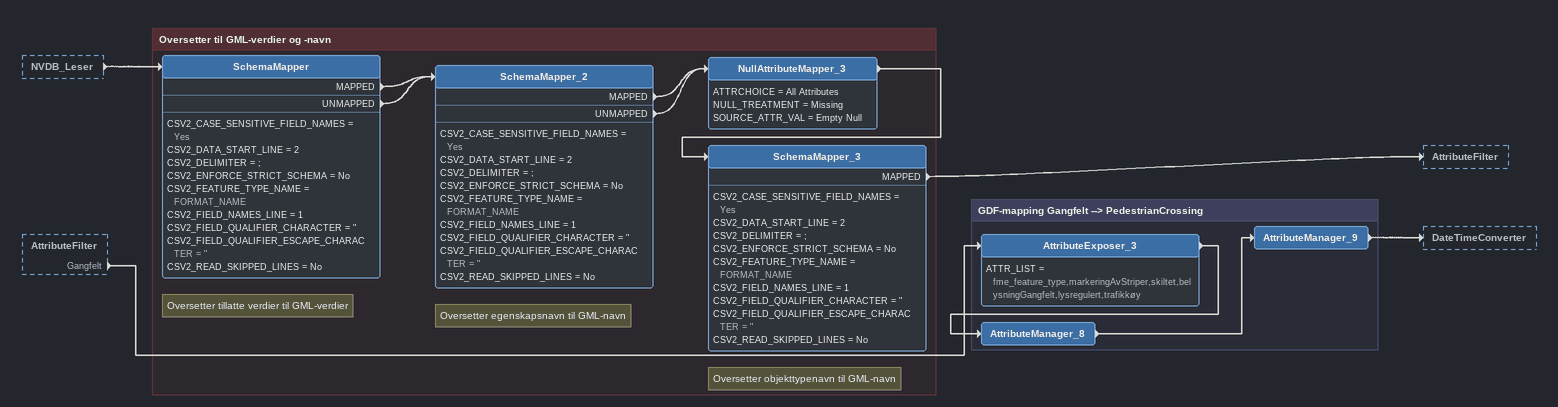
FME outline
NVDB_Leser [outside]
    -> SchemaMapper
AttributeFilter [outside]
    Gangfelt -> AttributeExposer_3

Bookmark: Oversetter til GML-verdier og -navn
Note: Oversetter tillatte verdier til GML-verdier
SchemaMapper
    CSV2_CASE_SENSITIVE_FIELD_NAMES = Yes
    CSV2_DATA_START_LINE = 2
    CSV2_DELIMITER = ;
    CSV2_ENFORCE_STRICT_SCHEMA = No
    CSV2_FEATURE_TYPE_NAME = FORMAT_NAME
    CSV2_FIELD_NAMES_LINE = 1
    CSV2_FIELD_QUALIFIER_CHARACTER = "
    CSV2_FIELD_QUALIFIER_ESCAPE_CHARACTER = "
    CSV2_READ_SKIPPED_LINES = No
    MAPPED -> SchemaMapper_2
    UNMAPPED -> SchemaMapper_2
Note: Oversetter egenskapsnavn til GML-navn
SchemaMapper_2
    CSV2_CASE_SENSITIVE_FIELD_NAMES = Yes
    CSV2_DATA_START_LINE = 2
    CSV2_DELIMITER = ;
    CSV2_ENFORCE_STRICT_SCHEMA = No
    CSV2_FEATURE_TYPE_NAME = FORMAT_NAME
    CSV2_FIELD_NAMES_LINE = 1
    CSV2_FIELD_QUALIFIER_CHARACTER = "
    CSV2_FIELD_QUALIFIER_ESCAPE_CHARACTER = "
    CSV2_READ_SKIPPED_LINES = No
    MAPPED -> NullAttributeMapper_3
    UNMAPPED -> NullAttributeMapper_3
NullAttributeMapper_3
    ATTRCHOICE = All Attributes
    NULL_TREATMENT = Missing
    SOURCE_ATTR_VAL = Empty Null
    -> SchemaMapper_3
Note: Oversetter objekttypenavn til GML-navn
SchemaMapper_3
    CSV2_CASE_SENSITIVE_FIELD_NAMES = Yes
    CSV2_DATA_START_LINE = 2
    CSV2_DELIMITER = ;
    CSV2_ENFORCE_STRICT_SCHEMA = No
    CSV2_FEATURE_TYPE_NAME = FORMAT_NAME
    CSV2_FIELD_NAMES_LINE = 1
    CSV2_FIELD_QUALIFIER_CHARACTER = "
    CSV2_FIELD_QUALIFIER_ESCAPE_CHARACTER = "
    CSV2_READ_SKIPPED_LINES = No
    MAPPED -> AttributeFilter

Bookmark: GDF-mapping Gangfelt --> PedestrianCrossing
AttributeExposer_3
    ATTR_LIST = fme_feature_type,markeringAvStriper,skiltet,belysningGangfelt,lysregulert,trafikkøy
    -> AttributeManager_8
AttributeManager_8
    -> AttributeManager_9
AttributeManager_9
    -> DateTimeConverter
